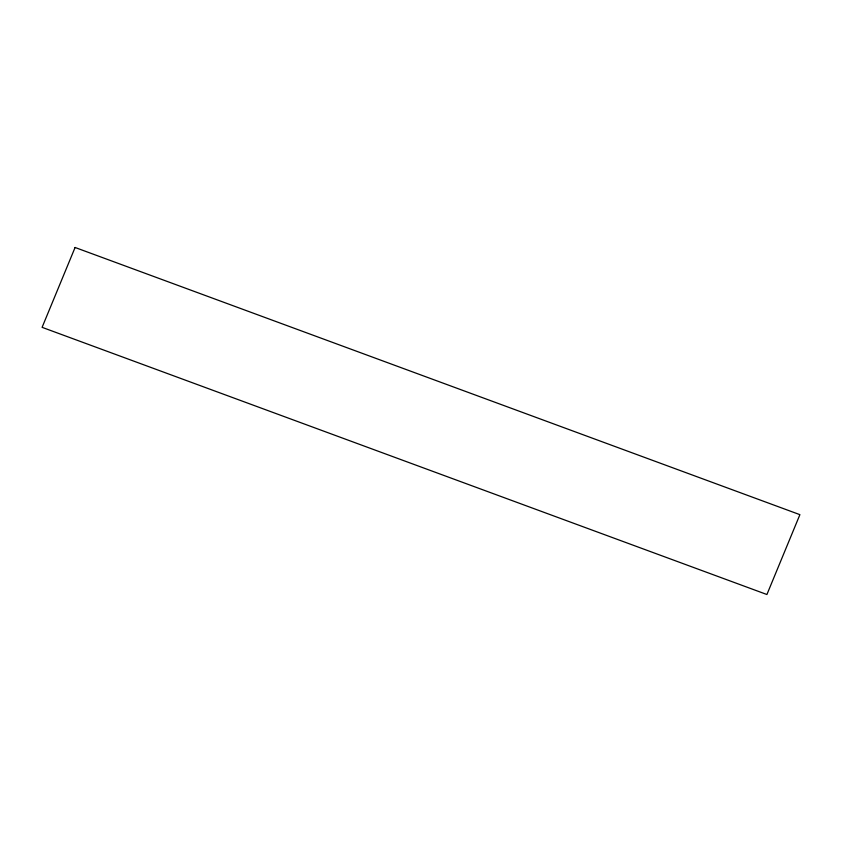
<?xml version="1.0" encoding="UTF-8"?>
<svg xmlns="http://www.w3.org/2000/svg" width="842" height="842" viewBox="0 0 842 842"><rect width="100%" height="100%" fill="white"/><g stroke="black" fill="none" stroke-linecap="round" stroke-linejoin="round"><path stroke-width="1.26" d="M75.085 247.485L42.1 327.338L766.915 594.515L799.9 514.662L75.085 247.485"/></g></svg>
